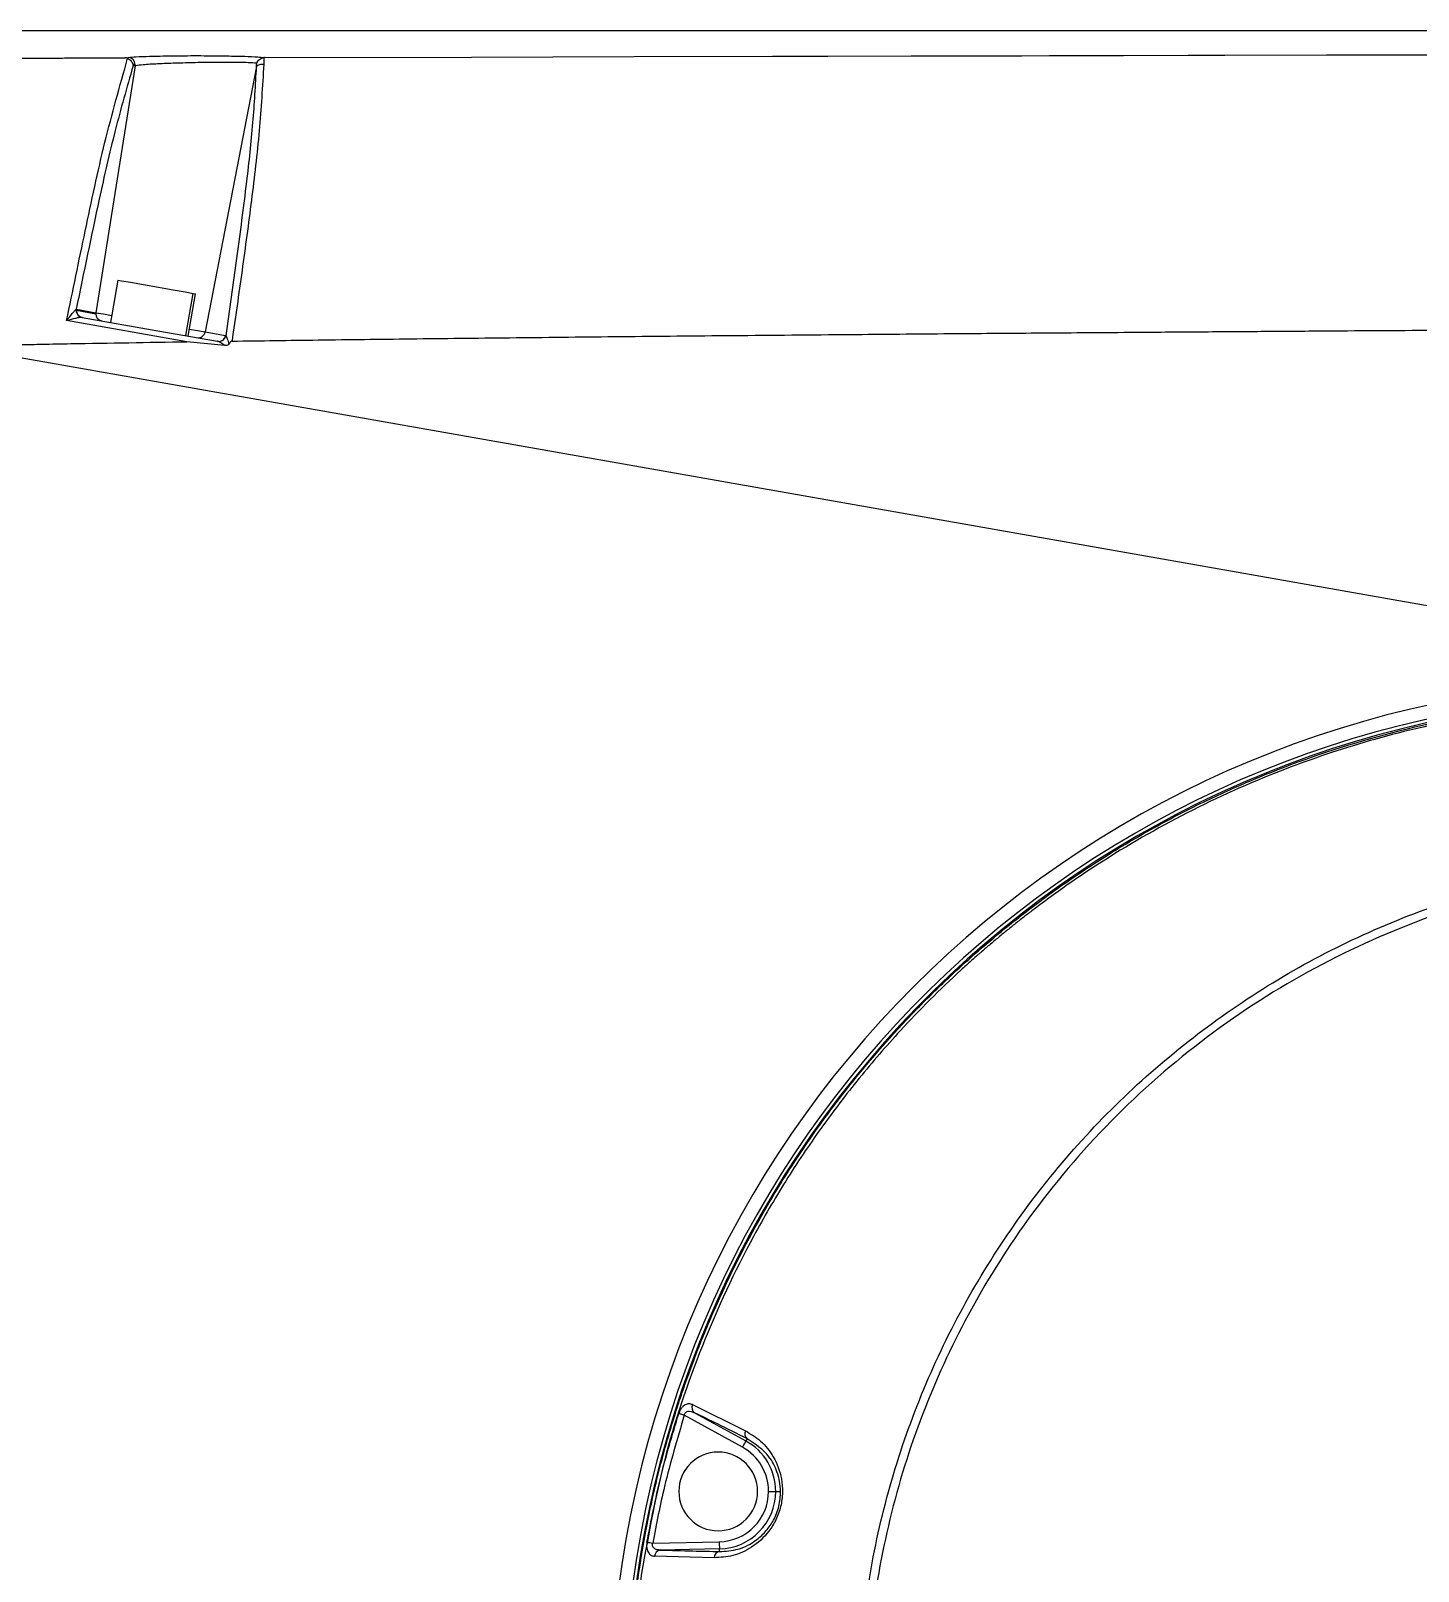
# Model space of a CAD drawing. Header units: millimetres. Extents: x 126 to 938, y 244 to 707.
# Drawn here: x 840.23 to 845.07, y 335.61 to 340.99 of the extents above; entities that cross this region are included whole.
import ezdxf

# ---------------------------------------------------------------- set-up
doc = ezdxf.new("R2010")
doc.units = ezdxf.units.MM

msp = doc.modelspace()

# ---------------------------------------------------------------- linework, layer by layer
at = {"color": 7, "linetype": 'Continuous', "lineweight": 25}
for p, q in [((845.2803, 340.9901), (836.3803, 340.9901)), ((840.5599, 340.8957), (840.5712, 340.8971)), ((842.3372, 340.8999), (844.7536, 340.9057)), ((840.5951, 340.8683), (840.458, 340.0059)), ((840.5953, 340.8721), (840.5876, 340.8711)), ((840.5876, 340.8711), (840.5879, 340.8674)), ((840.5951, 340.8683), (840.5879, 340.8674)), ((841.019, 340.866), (840.8393, 339.9387)), ((840.535, 340.1197), (840.5089, 339.972)), ((840.7716, 339.9257), (840.7976, 340.0734)), ((840.7798, 339.9243), (840.8058, 340.072)), ((840.7976, 340.0734), (840.8058, 340.072)), ((840.3899, 340.0141), (840.4576, 340.0022)), ((840.3902, 340.0179), (840.458, 340.0059)), ((840.4097, 339.9895), (840.4089, 339.9896)), ((840.7756, 339.9043), (840.3557, 339.978)), ((840.8393, 339.9387), (840.911, 339.9261)), ((839.9656, 339.8901), (848.0501, 338.4646)), ((840.9085, 339.8915), (840.7756, 339.9043)), ((842.5406, 336.1931), (842.7251, 336.1019)), ((842.5475, 336.1649), (842.7272, 336.0661)), ((842.7151, 336.0442), (842.5119, 336.156)), ((842.7316, 336.0741), (842.7272, 336.0661)), ((842.8062, 335.8901), (842.8312, 335.8901)), ((842.8312, 335.8901), (842.8478, 335.8901)), ((842.4016, 335.7095), (842.6339, 335.7143)), ((842.6344, 335.6893), (842.4279, 335.6851)), ((842.6346, 335.6801), (842.6344, 335.6893)), ((842.6161, 335.6586), (842.4085, 335.6635))]:
    msp.add_line(p, q, dxfattribs=at)
at = {"color": 7, "linetype": 'Continuous', "lineweight": 25, "flags": 128}
for points in [[(841.0466, 340.8968), (841.7694, 340.8986), (842.3372, 340.8999)], [(842.3372, 340.8999), (843.6904, 340.9031), (844.7536, 340.9057)], [(844.7536, 340.9057), (845.1125, 340.9065), (845.2207, 340.9068), (845.2812, 340.9069)], [(840.535, 340.1197), (840.5351, 340.1197), (840.5477, 340.1175), (840.5789, 340.112), (840.6241, 340.104), (840.6763, 340.0948), (840.7276, 340.0858), (840.7702, 340.0782), (840.7976, 340.0734)], [(840.4097, 339.9895), (840.6747, 339.9428), (840.8829, 339.9061)], [(840.458, 340.0059), (840.4845, 340.0013), (840.5132, 339.9962)], [(840.784, 339.9484), (840.8127, 339.9434), (840.8393, 339.9387)], [(842.5119, 336.156), (842.5092, 336.1569), (842.5064, 336.1578), (842.5037, 336.1586), (842.5012, 336.1594), (842.4988, 336.1602), (842.4965, 336.1609), (842.4945, 336.1615), (842.4927, 336.1621)], [(842.7151, 336.0442), (842.7174, 336.0484), (842.7196, 336.0524), (842.7217, 336.0561), (842.7235, 336.0594), (842.725, 336.0621), (842.7261, 336.0642), (842.7269, 336.0655), (842.7272, 336.0661)]]:
    msp.add_lwpolyline(points, dxfattribs=at)
at = {"color": 7, "linetype": 'Continuous', "lineweight": 25}
for centre, radius, start, end in [((840.5705, 340.8723), 0.0248, 359.6025, 88.3136), ((840.5668, 340.872), 0.0285, 352.5816, 0.1669), ((840.4141, 340.0141), 0.025, 171.1487, 258.0769), ((840.4148, 340.014), 0.0249, 170.9374, 179.6443), ((840.4143, 340.0135), 0.0244, 178.472, 259.2121), ((840.4854, 340.0017), 0.0278, 171.2096, 179.0115), ((840.482, 340.0015), 0.0244, 178.5012, 259.2165), ((840.8151, 339.943), 0.0246, 260.9861, 350.0126), ((840.8868, 339.9303), 0.0246, 260.9789, 349.9927), ((840.8875, 339.9308), 0.0253, 262.7695, 348.1171), ((845.8803, 335.0901), 3.6278, 0.7897, 172.7781), ((845.8803, 335.0901), 3.5806, 0.4093, 172.2911), ((845.8803, 335.0901), 3.5684, 0.4094, 172.1549), ((842.5609, 336.1832), 0.0226, 153.9178, 233.7627), ((842.7451, 336.0919), 0.0223, 153.4072, 232.8451), ((842.6303, 335.8901), 0.2008, 359.9995, 61.1719), ((842.6303, 335.8901), 0.1375, 0.0006, 179.9994), ((842.6303, 335.8901), 0.1758, 359.9955, 61.1711), ((842.6303, 335.8901), 0.1375, 180.0006, 359.9994), ((842.6303, 335.8901), 0.1758, 271.1686, 0.0047), ((842.6303, 335.8901), 0.2008, 271.1701, 0.0029), ((855.3478, 407.9911), 73.4318, 259.829658, 259.845553), ((842.4311, 335.6627), 0.0227, 98.2832, 177.9692), ((842.6384, 335.6582), 0.0223, 99.7682, 179.0149), ((845.6307, 335.7633), 2.9972, 180.9368, 181.4144)]:
    msp.add_arc(centre, radius, start, end, dxfattribs=at)
for points, knots in [([(840.5712, 340.8971), (840.5797, 340.8978), (840.6044, 340.9), (840.6542, 340.9015), (840.7263, 340.9031), (840.8127, 340.9035), (840.8984, 340.903), (840.9688, 340.9013), (841.0161, 340.8999), (841.0391, 340.8976), (841.0466, 340.8968)], [0, 0, 0, 0, 0.0534007, 0.1564552, 0.3138807, 0.5084366, 0.7013401, 0.8545104, 0.9520619, 1, 1, 1, 1]), ([(840.1063, 340.895), (840.1819, 340.8949), (840.2602, 340.8949), (840.3582, 340.8952), (840.4337, 340.8954), (840.5067, 340.8955), (840.5599, 340.8957)], [0, 0, 0, 0, 0.500078, 0.517817, 0.647745, 1, 1, 1, 1]), ([(840.3557, 339.978), (840.3773, 340.0822), (840.4204, 340.2902), (840.4855, 340.5971), (840.5416, 340.7966), (840.569, 340.894)], [0, 0, 0, 0, 0.339575, 0.677149, 1, 1, 1, 1]), ([(840.5879, 340.8674), (840.5664, 340.7923), (840.5223, 340.6386), (840.4586, 340.3547), (840.4157, 340.1462), (840.3894, 340.0179)], [0, 0, 0, 0, 0.2685745, 0.5496473, 1, 1, 1, 1]), ([(840.569, 340.8941), (840.5676, 340.8945), (840.5646, 340.8955), (840.5615, 340.8956), (840.5599, 340.8957)], [0, 0, 0, 0, 0.486654, 1, 1, 1, 1]), ([(840.569, 340.8941), (840.5713, 340.8929), (840.5761, 340.8906), (840.5815, 340.8851), (840.5858, 340.8786), (840.587, 340.8738), (840.5876, 340.8711)], [0, 0, 0, 0, 0.248753, 0.518477, 0.738319, 1, 1, 1, 1]), ([(841.0195, 340.8769), (841.0095, 340.8776), (840.9825, 340.8794), (840.9366, 340.8798), (840.8752, 340.8798), (840.8076, 340.8789), (840.738, 340.8771), (840.6772, 340.8746), (840.6303, 340.8724), (840.6042, 340.8694), (840.5951, 340.8683)], [0, 0, 0, 0, 0.070617, 0.190996, 0.323923, 0.504765, 0.668533, 0.815106, 0.934924, 1, 1, 1, 1]), ([(840.9123, 339.9256), (840.925, 340.0155), (840.9504, 340.1947), (840.9833, 340.4425), (841.0079, 340.666), (841.0153, 340.8005), (841.019, 340.866)], [0, 0, 0, 0, 0.287856, 0.573424, 0.792077, 1, 1, 1, 1]), ([(841.0441, 340.8735), (841.0395, 340.7961), (841.0302, 340.6374), (841.0016, 340.3973), (840.9684, 340.1525), (840.945, 339.9886), (840.9333, 339.9066)], [0, 0, 0, 0, 0.238741, 0.489814, 0.744651, 1, 1, 1, 1]), ([(841.019, 340.866), (841.0191, 340.8681), (841.0193, 340.8717), (841.0194, 340.8753), (841.0195, 340.8769)], [0, 0, 0, 0, 0.560323, 1, 1, 1, 1]), ([(841.019, 340.866), (841.0203, 340.8674), (841.0235, 340.8705), (841.0301, 340.8725), (841.0372, 340.8737), (841.0418, 340.8736), (841.0441, 340.8735)], [0, 0, 0, 0, 0.207391, 0.489812, 0.744876, 1, 1, 1, 1]), ([(841.0195, 340.8769), (841.0206, 340.8794), (841.0229, 340.8843), (841.0287, 340.8904), (841.036, 340.8952), (841.0418, 340.8962), (841.0447, 340.8968)], [0, 0, 0, 0, 0.236842, 0.484248, 0.740406, 1, 1, 1, 1]), ([(841.0447, 340.8968), (841.0446, 340.8924), (841.0445, 340.8847), (841.0442, 340.8769), (841.0441, 340.8735)], [0, 0, 0, 0, 0.559147, 1, 1, 1, 1]), ([(841.0466, 340.8968), (841.0463, 340.8968), (841.0456, 340.8968), (841.0449, 340.8968), (841.0447, 340.8968)], [0, 0, 0, 0, 0.562433, 1, 1, 1, 1]), ([(840.3557, 339.978), (840.3622, 339.9862), (840.3714, 339.9979), (840.3821, 340.0103), (840.3867, 340.0155), (840.3886, 340.0172), (840.3894, 340.0179)], [0, 0, 0, 0, 0.604001, 0.849386, 0.941127, 1, 1, 1, 1]), ([(840.4089, 339.9896), (840.4077, 339.9895), (840.4048, 339.9894), (840.3975, 339.9882), (840.3808, 339.9848), (840.3661, 339.9808), (840.3557, 339.978)], [0, 0, 0, 0, 0.0654315, 0.1610594, 0.4085786, 1, 1, 1, 1]), ([(840.3894, 340.0179), (840.3895, 340.0179), (840.3898, 340.0179), (840.3901, 340.0179), (840.3902, 340.0179)], [0, 0, 0, 0, 0.5694061, 1, 1, 1, 1]), ([(840.9333, 339.9066), (841.0336, 339.908), (841.2415, 339.9108), (841.5643, 339.9148), (841.9089, 339.9187), (842.2753, 339.9225), (842.6635, 339.9262), (843.0469, 339.9295), (843.3508, 339.9321), (843.5697, 339.9338), (843.7244, 339.935), (843.8837, 339.9362), (844.0611, 339.9375), (844.2619, 339.939), (844.4818, 339.9405), (844.6968, 339.942), (844.9028, 339.9435), (845.0688, 339.9443), (845.2011, 339.9456), (845.2853, 339.9467), (845.3546, 339.9446), (845.3925, 339.9416), (845.4112, 339.9401)], [0, 0, 0, 0, 0.067218, 0.139303, 0.216257, 0.298079, 0.384772, 0.476333, 0.554863, 0.588415, 0.622966, 0.65852, 0.695075, 0.741857, 0.793039, 0.842345, 0.88589, 0.931051, 0.953556, 0.974535, 0.987426, 1, 1, 1, 1]), ([(839.9656, 339.8901), (839.9725, 339.8902), (839.993, 339.8906), (840.0605, 339.8919), (840.1223, 339.893), (840.1726, 339.894), (840.1826, 339.8942), (840.2152, 339.8948), (840.2794, 339.8961), (840.4718, 339.8997), (840.6406, 339.9022), (840.7756, 339.9043)], [0, 0, 0, 0, 0.025639, 0.075859, 0.249995, 0.254528, 0.26224, 0.287145, 0.375001, 0.500005, 1, 1, 1, 1]), ([(840.8843, 339.9057), (840.8841, 339.9058), (840.8836, 339.9059), (840.8831, 339.906), (840.8829, 339.9061)], [0, 0, 0, 0, 0.5598234, 1, 1, 1, 1]), ([(840.9085, 339.8915), (840.9038, 339.8945), (840.8973, 339.8987), (840.8892, 339.9035), (840.8858, 339.905), (840.8843, 339.9057)], [0, 0, 0, 0, 0.595931, 0.833557, 1, 1, 1, 1]), ([(840.9227, 339.8966), (840.922, 339.8956), (840.9206, 339.8936), (840.9172, 339.8918), (840.913, 339.8911), (840.9101, 339.8913), (840.9085, 339.8915)], [0, 0, 0, 0, 0.223874, 0.44809, 0.700788, 1, 1, 1, 1]), ([(840.911, 339.9261), (840.9112, 339.926), (840.9117, 339.9259), (840.9121, 339.9257), (840.9123, 339.9256)], [0, 0, 0, 0, 0.549869, 1, 1, 1, 1]), ([(840.9123, 339.9256), (840.9129, 339.9241), (840.9144, 339.9203), (840.9179, 339.9107), (840.9207, 339.9025), (840.9227, 339.8966)], [0, 0, 0, 0, 0.15715, 0.394647, 1, 1, 1, 1]), ([(840.9333, 339.9066), (840.9329, 339.9065), (840.932, 339.9065), (840.9302, 339.9057), (840.9266, 339.9029), (840.9244, 339.8993), (840.9227, 339.8966)], [0, 0, 0, 0, 0.0809662, 0.1694357, 0.382297, 1, 1, 1, 1]), ([(842.3495, 335.5793), (842.3576, 335.6325), (842.3755, 335.7506), (842.4172, 335.943), (842.462, 336.105), (842.5017, 336.2271), (842.5274, 336.301), (842.5558, 336.3771), (842.5872, 336.4554), (842.6216, 336.5357), (842.6593, 336.6179), (842.7005, 336.7019), (842.7422, 336.7816), (842.7866, 336.8616), (842.8362, 336.9459), (842.8979, 337.0438), (842.9731, 337.1544), (843.0541, 337.2639), (843.1402, 337.3713), (843.2327, 337.4784), (843.3363, 337.5887), (843.4406, 337.6903), (843.543, 337.7825), (843.6538, 337.8753), (843.7915, 337.9807), (843.96, 338.0959), (844.1446, 338.2061), (844.3261, 338.2999), (844.4858, 338.3718), (844.7165, 338.4637), (845.0345, 338.5609), (845.4544, 338.6399), (845.7384, 338.6496), (845.8804, 338.6545)], [0, 0, 0, 0, 0.031599, 0.070115, 0.115545, 0.130253, 0.145561, 0.161469, 0.177978, 0.195088, 0.212798, 0.231109, 0.25002, 0.265659, 0.284808, 0.307466, 0.333635, 0.363312, 0.387482, 0.414494, 0.446393, 0.476327, 0.499998, 0.527287, 0.561227, 0.601817, 0.647083, 0.687465, 0.721744, 0.749919, 0.83328, 0.91664, 1, 1, 1, 1]), ([(845.8803, 338.6488), (845.8538, 338.6487), (845.7837, 338.6482), (845.6532, 338.6425), (845.4722, 338.627), (845.277, 338.5986), (845.0879, 338.5598), (844.925, 338.518), (844.7742, 338.4719), (844.5668, 338.3986), (844.3039, 338.2844), (844.0051, 338.117), (843.8097, 337.9821), (843.7048, 337.9018), (843.6724, 337.8764), (843.6403, 337.8507), (843.6085, 337.8245), (843.5769, 337.798), (843.5536, 337.7779), (843.5329, 337.7598), (843.51, 337.7396), (843.416, 337.6544), (843.2816, 337.5202), (843.1208, 337.3342), (842.9872, 337.159), (842.8642, 336.9752), (842.7183, 336.725), (842.5677, 336.4011), (842.4319, 335.9974), (842.383, 335.7181), (842.3585, 335.5782)], [0, 0, 0, 0, 0.015651, 0.041255, 0.076923, 0.122555, 0.157364, 0.190563, 0.221507, 0.250221, 0.320094, 0.389968, 0.451606, 0.45969, 0.467773, 0.475858, 0.483941, 0.492026, 0.500111, 0.502087, 0.508202, 0.518096, 0.576818, 0.619882, 0.662799, 0.70647, 0.750084, 0.833226, 0.916411, 1, 1, 1, 1]), ([(844.3584, 329.0035), (844.266, 329.1228), (844.0816, 329.361), (843.8405, 329.7434), (843.6508, 330.1549), (843.5222, 330.5907), (843.454, 331.0392), (843.3644, 332.2348), (843.2483, 333.4267), (843.1471, 334.6193), (843.1045, 335.0671), (843.1338, 335.4806), (843.2075, 335.849), (843.311, 336.1712), (843.4497, 336.4798), (843.622, 336.7709), (843.8257, 337.0411), (844.0585, 337.2867), (844.3171, 337.5048), (844.5984, 337.6929), (844.8991, 337.8485), (845.216, 337.9686), (845.5451, 338.0554), (845.7699, 338.0816), (845.8824, 338.0947)], [0, 0, 0, 0, 0.0418793, 0.0835769, 0.1251764, 0.1672401, 0.2092469, 0.2508438, 0.5000093, 0.5415373, 0.5831587, 0.6246568, 0.6560427, 0.6872612, 0.7183804, 0.7497558, 0.7809723, 0.8120939, 0.843472, 0.8746913, 0.9058265, 0.9372372, 0.9685864, 1, 1, 1, 1]), ([(845.8851, 338.0621), (845.7368, 338.0438), (845.44, 338.007), (845.0126, 337.8686), (844.6104, 337.6722), (844.2431, 337.4168), (843.9174, 337.1102), (843.6544, 336.7746), (843.4515, 336.425), (843.3028, 336.0715), (843.2009, 335.7022), (843.1466, 335.3229), (843.1431, 334.9393), (843.1835, 334.5578), (843.2899, 333.3006), (843.3834, 332.039), (843.5227, 330.776), (843.6156, 330.3908), (843.7518, 330.0205), (843.9326, 329.6712), (844.1481, 329.3411), (844.3081, 329.1318), (844.3883, 329.0268)], [0, 0, 0, 0, 0.041659, 0.083375, 0.124775, 0.166335, 0.207836, 0.249275, 0.284992, 0.320434, 0.356131, 0.391704, 0.427183, 0.462979, 0.498803, 0.779662, 0.816456, 0.853458, 0.890031, 0.926428, 0.963082, 1, 1, 1, 1]), ([(842.5406, 336.1931), (842.5365, 336.1945), (842.5279, 336.1973), (842.5162, 336.1934), (842.5077, 336.1872), (842.5015, 336.1803), (842.4963, 336.1718), (842.494, 336.1654), (842.4927, 336.1621)], [0, 0, 0, 0, 0.194812, 0.41169, 0.539992, 0.682302, 0.837541, 1, 1, 1, 1]), ([(842.5119, 336.156), (842.5123, 336.1578), (842.513, 336.1612), (842.5159, 336.1654), (842.5201, 336.1684), (842.5269, 336.1705), (842.5367, 336.1698), (842.5438, 336.1666), (842.5475, 336.1649)], [0, 0, 0, 0, 0.122482, 0.236678, 0.34651, 0.467468, 0.720868, 1, 1, 1, 1]), ([(842.7316, 336.0741), (842.6969, 336.0913), (842.6356, 336.1216), (842.5742, 336.1518), (842.5475, 336.1649)], [0, 0, 0, 0, 0.5659594, 1, 1, 1, 1]), ([(842.3816, 335.7131), (842.3965, 335.789), (842.4262, 335.9404), (842.4706, 336.0883), (842.4927, 336.1621)], [0, 0, 0, 0, 0.500664, 1, 1, 1, 1]), ([(842.5119, 336.156), (842.4875, 336.0736), (842.4437, 335.9265), (842.4145, 335.7758), (842.4016, 335.7095)], [0, 0, 0, 0, 0.5599714, 1, 1, 1, 1]), ([(842.7251, 336.1019), (842.7435, 336.0908), (842.7823, 336.0674), (842.828, 336.0093), (842.8517, 335.9456), (842.8562, 335.8857), (842.8499, 335.837), (842.8333, 335.7908), (842.8021, 335.7396), (842.7517, 335.6935), (842.6837, 335.6626), (842.6379, 335.6599), (842.6161, 335.6586)], [0, 0, 0, 0, 0.101992, 0.214347, 0.34512, 0.419725, 0.498575, 0.577319, 0.651876, 0.78278, 0.896334, 1, 1, 1, 1]), ([(842.8478, 335.8901), (842.8471, 335.9017), (842.8457, 335.9251), (842.834, 335.9666), (842.8041, 336.0254), (842.7595, 336.0553), (842.7316, 336.0741)], [0, 0, 0, 0, 0.152194, 0.307442, 0.566435, 1, 1, 1, 1]), ([(842.6346, 335.6801), (842.6564, 335.6816), (842.7029, 335.6846), (842.7591, 335.7141), (842.7991, 335.7516), (842.8212, 335.7839), (842.8346, 335.8133), (842.8424, 335.8383), (842.8472, 335.864), (842.8476, 335.8814), (842.8478, 335.8901)], [0, 0, 0, 0, 0.1955063, 0.4159798, 0.5536754, 0.6867049, 0.7652146, 0.8436319, 0.9219101, 1, 1, 1, 1]), ([(842.3816, 335.7131), (842.3811, 335.7097), (842.3802, 335.7029), (842.3808, 335.693), (842.3829, 335.6841), (842.3872, 335.6746), (842.3955, 335.6656), (842.4043, 335.6642), (842.4085, 335.6635)], [0, 0, 0, 0, 0.163386, 0.319361, 0.462498, 0.591238, 0.807226, 1, 1, 1, 1]), ([(842.4279, 335.6851), (842.4239, 335.6853), (842.4163, 335.6858), (842.4076, 335.6898), (842.4028, 335.6948), (842.4007, 335.6994), (842.4001, 335.7045), (842.4011, 335.7078), (842.4016, 335.7095)], [0, 0, 0, 0, 0.277719, 0.528968, 0.649116, 0.75977, 0.875437, 1, 1, 1, 1]), ([(842.4279, 335.6851), (842.4659, 335.6841), (842.5348, 335.6823), (842.6037, 335.6808), (842.6346, 335.6801)], [0, 0, 0, 0, 0.551508, 1, 1, 1, 1])]:
    msp.add_open_spline(points, degree=3, knots=knots, dxfattribs=at)

doc.saveas('drawing.dxf')
